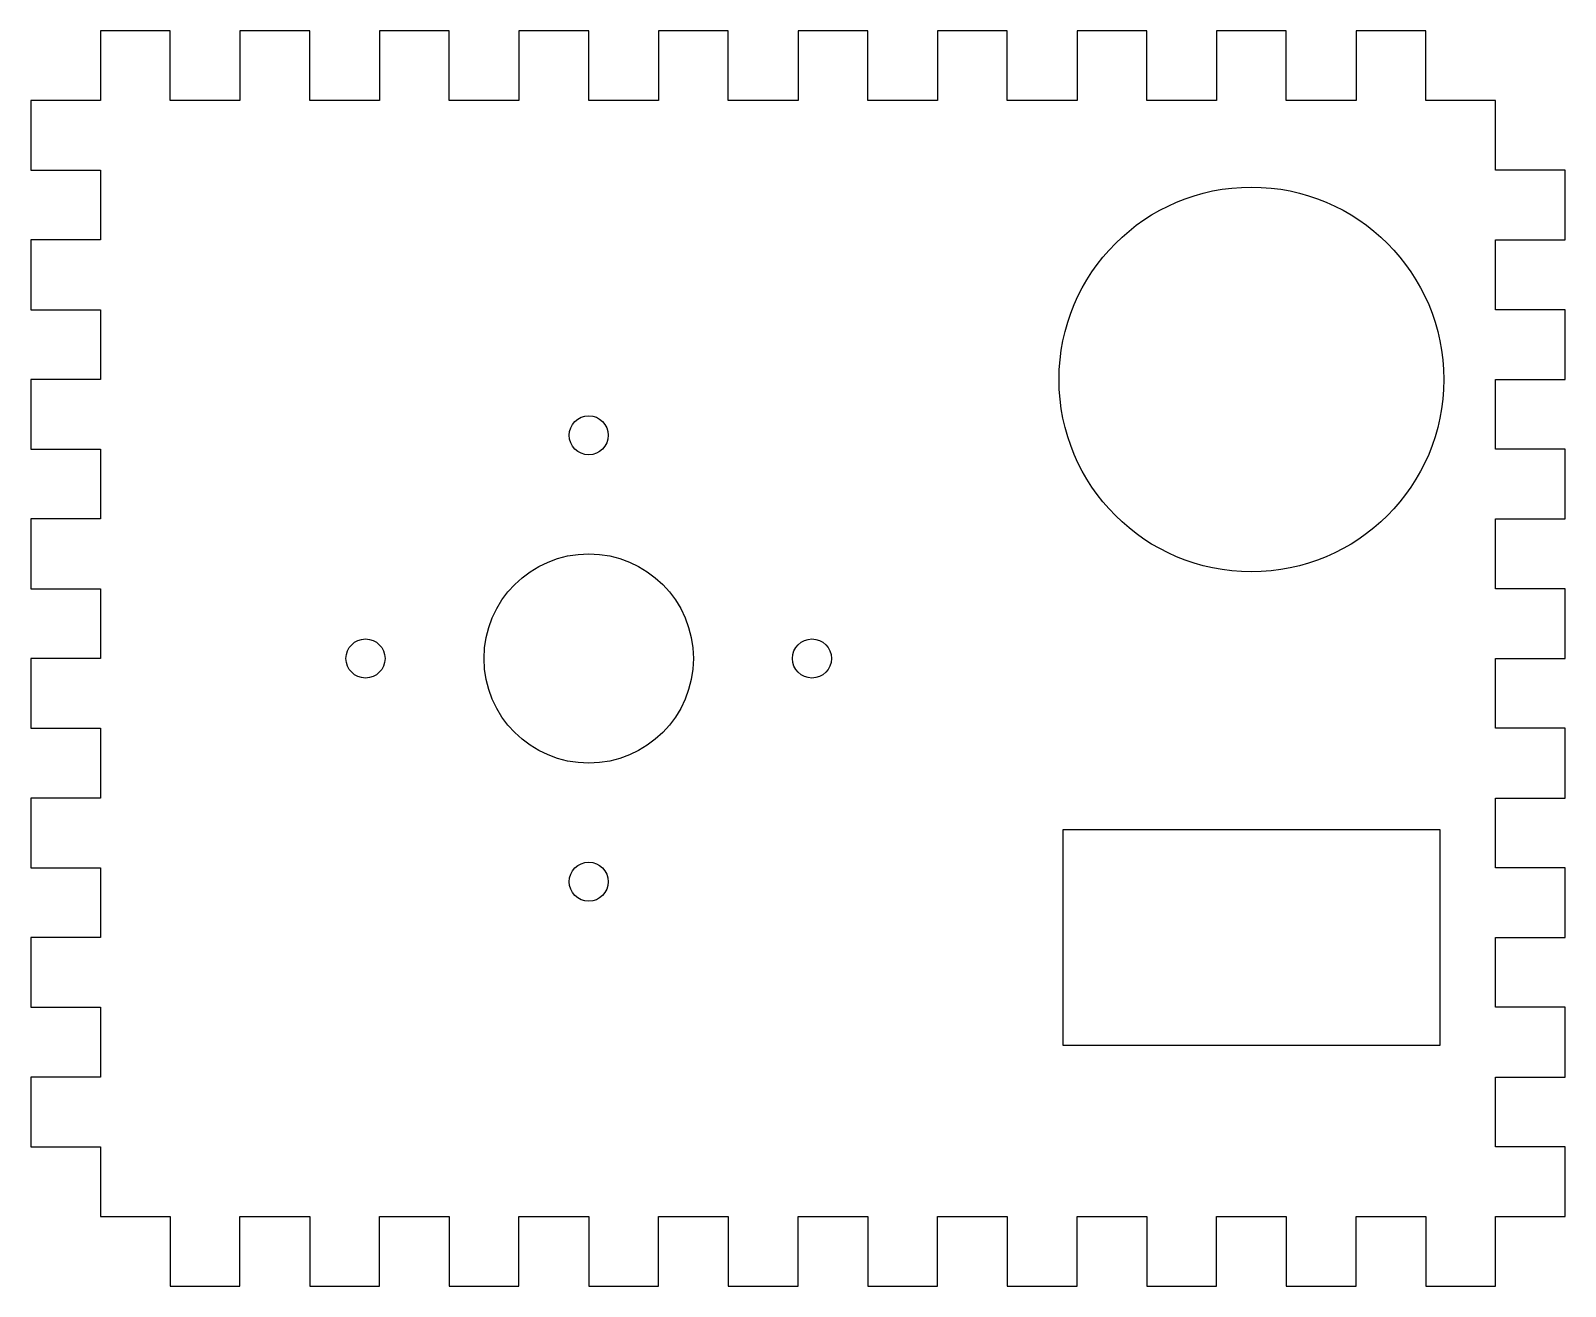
# Model space of a CAD drawing. Header units: millimetres. Extents: x 0 to 110, y 0 to 90.
import ezdxf

# ---------------------------------------------------------------- set-up
doc = ezdxf.new("R2010")
doc.units = ezdxf.units.MM

msp = doc.modelspace()

# ---------------------------------------------------------------- linework, layer by layer
for points in [[(5, 75), (0, 75), (0, 70), (5, 70), (5, 65), (0, 65), (0, 60), (5, 60), (5, 55), (0, 55), (0, 50), (5, 50), (5, 45), (0, 45), (0, 40), (5, 40), (5, 35), (0, 35), (0, 30), (5, 30), (5, 25), (0, 25), (0, 20), (5, 20), (5, 15), (0, 15), (0, 10), (5, 10), (5, 5), (10, 5), (10, 0), (15, 0), (15, 5), (20, 5), (20, 0), (25, 0), (25, 5), (30, 5), (30, 0), (35, 0), (35, 5), (40, 5), (40, 0), (45, 0), (45, 5), (50, 5), (50, 0), (55, 0), (55, 5), (60, 5), (60, 0), (65, 0), (65, 5), (70, 5), (70, 0), (75, 0), (75, 5), (80, 5), (80, 0), (85, 0), (85, 5), (90, 5), (90, 0), (95, 0), (95, 5), (100, 5), (100, 0), (105, 0), (105, 5), (110, 5), (110, 10), (105, 10), (105, 15), (110, 15), (110, 20), (105, 20), (105, 25), (110, 25), (110, 30), (105, 30), (105, 35), (110, 35), (110, 40), (105, 40), (105, 45), (110, 45), (110, 50), (105, 50), (105, 55), (110, 55), (110, 60), (105, 60), (105, 65), (110, 65), (110, 70), (105, 70), (105, 75), (110, 75), (110, 80), (105, 80), (105, 85), (100, 85), (100, 90), (95, 90), (95, 85), (90, 85), (90, 90), (85, 90), (85, 85), (80, 85), (80, 90), (75, 90), (75, 85), (70, 85), (70, 90), (65, 90), (65, 85), (60, 85), (60, 90), (55, 90), (55, 85), (50, 85), (50, 90), (45, 90), (45, 85), (40, 85), (40, 90), (35, 90), (35, 85), (30, 85), (30, 90), (25, 90), (25, 85), (20, 85), (20, 90), (15, 90), (15, 85), (10, 85), (10, 90), (5, 90), (5, 85), (0, 85), (0, 80), (5, 80)], [(74, 17.25), (74, 32.75), (101, 32.75), (101, 17.25)]]:
    msp.add_lwpolyline(points, close=True)
for centre, radius in [((87.5, 65), 13.79), ((40, 61), 1.4), ((40, 45), 7.5), ((24, 45), 1.4), ((56, 45), 1.4), ((40, 29), 1.4)]:
    msp.add_circle(centre, radius)

doc.saveas('drawing.dxf')
